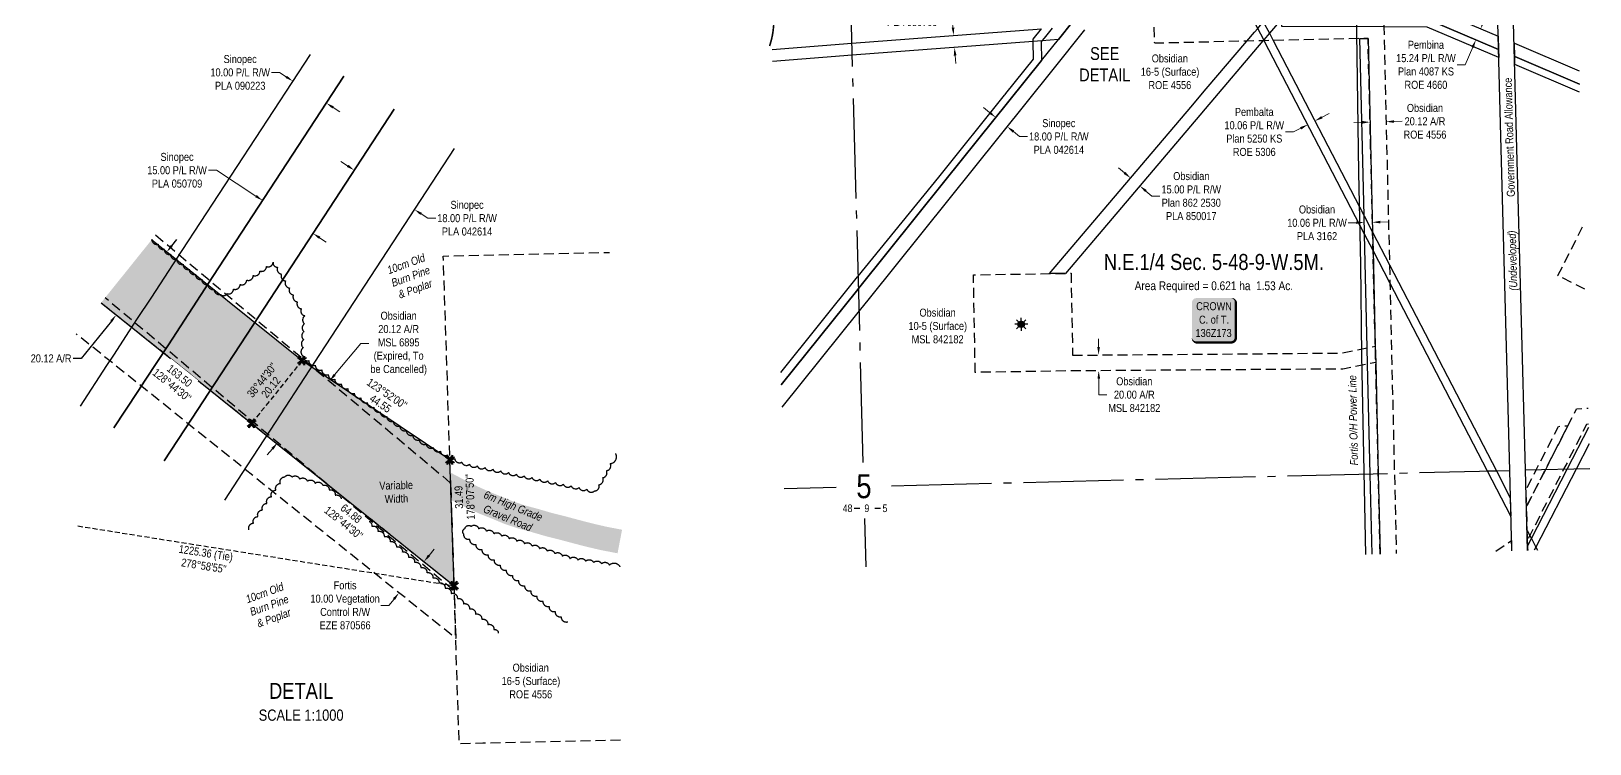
# Model space of a CAD drawing. Extents: x 613982 to 617633, y 5885839 to 5887889.
# Drawn here: x 613982 to 615930, y 5885839 to 5886729 of the extents above; entities that cross this region are included whole.
import ezdxf
from ezdxf.enums import TextEntityAlignment as Align

# ---------------------------------------------------------------- set-up
doc = ezdxf.new("R2010")
doc.units = 0
doc.header["$LTSCALE"] = 5
doc.header["$PDSIZE"] = 0.5
for name, pattern in [('0', [1, 1, 0]), ('DASHDOT2', [12.7, 6.35, -3.175, 0, -3.175]), ('foc-ACCESSROAD', [3.75, 2.5, -1.25]), ('foc-FLOWLINE', [3.75, 2.5, -1.25]), ('foc-QUARTERLINE', [33, 25, -3, 2, -3]), ('foc-TIELINE', [1.875, 1.25, -0.625]), ('foc-TRAV', [1.875, 1.25, -0.625])]:
    doc.linetypes.add(name, pattern=pattern)
doc.layers.get('Defpoints').update_dxf_attribs({"color": 9})
for name, color, linetype in [('10', 1, 'Continuous'), ('9', 3, 'Continuous'), ('AS-OWNER', 7, 'Continuous'), ('AS-POWER', 104, 'foc-POWER'), ('AS-ROADS', 254, 'Continuous'), ('AS-WILDLIFE', 131, 'DASHDOT2'), ('C-AR', 13, 'foc-ACCESSROAD'), ('C-RW', 13, 'Continuous'), ('C-SYMBOL', 7, 'Continuous'), ('C-WS', 13, 'foc-ACCESSROAD'), ('C-WS-S', 8, 'Continuous'), ('DETAIL-T', 7, 'Continuous'), ('F-EZE', 190, 'foc-FLOWLINE'), ('F-RW', 190, 'Continuous'), ('L-AREAREQUIRED', 7, 'Continuous'), ('L-BD', 7, 'Continuous'), ('L-BD1', 253, 'Continuous'), ('L-MON', 1, 'Continuous'), ('L-QSEC', 8, 'foc-QUARTERLINE'), ('L-ROAD-T', 7, 'Continuous'), ('L-SEC', 7, 'Continuous'), ('L-SECLBL', 7, 'Continuous'), ('L-TIE', 7, 'foc-TIELINE'), ('P-PROPOSED', 10, 'Continuous'), ('P-PROPOSED-H', 21, 'Continuous'), ('P-TRAV', 4, 'foc-TRAV'), ('P-TXT', 4, 'Continuous'), ('T-BUSH', 110, '0'), ('T-BUSH-T', 110, 'Continuous')]:
    doc.layers.add(name, color=color, linetype=linetype)
for name, color, linetype, lineweight in [('C-AR-T', 13, 'Continuous', 9), ('C-RW-T', 13, 'Continuous', 9), ('C-WS-T', 13, 'Continuous', 9), ('F-EZE-T', 190, 'Continuous', 9), ('F-RW-T', 190, 'Continuous', 9), ('T-TEXT', 48, 'Continuous', 18)]:
    doc.layers.add(name, color=color, linetype=linetype, lineweight=lineweight)
doc.styles.add('100L', font='ARIALN.TTF', dxfattribs={"height": 11})
doc.styles.add('175L', font='ARIALN.TTF', dxfattribs={"height": 20})
doc.styles.add('80', font='ARIALN.TTF', dxfattribs={"height": 10})
doc.styles.add('80CG', font='ARIALN.TTF', dxfattribs={"height": 10})
doc.styles.add('80L', font='ARIALN.TTF', dxfattribs={"height": 10})
doc.styles.add('80LS', font='ARIALNI.TTF', dxfattribs={"height": 10})
doc.styles.add('foc-LtypeFont', font='ARIALN.TTF', dxfattribs={"height": 7.35})
doc.styles.add('SIMPLEX', font='ARIALN.TTF')
doc.linetypes.add('foc-POWER', pattern='A,6,-1,["P",foc-LtypeFont,S=0.2,R=0,X=-0.625,Y=-0.75],-1.24,4', length=12.24)
doc.dimstyles.new('Compass 5 000', dxfattribs={"dimscale": 5, "dimtxt": 9, "dimasz": 2, "dimexe": 0.2, "dimexo": 0.0625, "dimgap": 0.5, "dimtad": 0, "dimtih": 1, "dimtoh": 1, "dimzin": 0, "dimdsep": 46, "dimtxsty": '80CG', "dimcen": 0.1, "dimse1": 1, "dimse2": 1, "dimclrd": 256, "dimclrt": 256, "dimaunit": 1, "dimadec": 4, "dimazin": 0, "dimtfac": 0.06, "dimtofl": 0, "dimtmove": 0, "dimatfit": 1, "dimfxl": 0.2, "dimtolj": 1, "dimtzin": 0, "dimlwd": -1, "dimarcsym": 0})

# ---------------------------------------------------------------- blocks, each defined once
blk = doc.blocks.new('L-SECLBL')
at = {"layer": '9', "color": 7}
for p, q in [((-5.1, -27.8), (-12.3, -27.8)), ((20.7, -27.8), (13.5, -27.8))]:
    blk.add_line(p, q, dxfattribs=at)
at = {"layer": '10', "color": 2, "style": 'SIMPLEX'}
blk.add_attdef('SEC', text='', height=30, dxfattribs=at).set_placement((0, 0), align=Align.MIDDLE)
at = {"layer": '10', "color": 5, "style": '80L'}
blk.add_attdef('TWP', text='', height=9.5, dxfattribs=at).set_placement((-14.4, -27.4), align=Align.MIDDLE_RIGHT)
blk.add_attdef('RGE', text='', height=9.5, dxfattribs=at).set_placement((3.6, -27.4), align=Align.MIDDLE_CENTER)
blk.add_attdef('MER', text='', height=9.5, dxfattribs=at).set_placement((23.2, -27.4), align=Align.MIDDLE_LEFT)
blk = doc.blocks.new('*D30')
at = {"layer": 'C-AR-T', "transparency": 16777216}
for p, q in [((615316, 5886334.7), (615316, 5886344.7)), ((615316.3, 5886295), (615316.5, 5886275)), ((615316.5, 5886275), (615326.5, 5886275))]:
    blk.add_line(p, q, dxfattribs=at)
for points in [[(615317.7, 5886334.7), (615314.4, 5886334.7), (615316.1, 5886324.7)], [(615318, 5886295), (615314.7, 5886295), (615316.2, 5886305)]]:
    blk.add_solid(points, dxfattribs=at)
at = {"layer": 'Defpoints', "color": 0, "transparency": 16777216}
for p in [(615380, 5886325.2), (615316.2, 5886305), (615380.2, 5886305.5)]:
    blk.add_point(p, dxfattribs=at)
at = {"layer": 'C-AR-T', "transparency": 16777216, "insert": (615360.7, 5886275), "char_height": 10, "attachment_point": 5, "style": '80CG'}
blk.add_mtext('\\A1;Obsidian\\P20.00 A/R\\PMSL 842182', dxfattribs=at)
blk = doc.blocks.new('*D32')
at = {"layer": 'C-AR-T', "transparency": 16777216}
for p, q in [((615645.2, 5886615.5), (615635.2, 5886615.3)), ((615685.3, 5886616.5), (615695.3, 5886616.7))]:
    blk.add_line(p, q, dxfattribs=at)
for points in [[(615645.2, 5886617.2), (615645.3, 5886613.8), (615655.2, 5886615.7)], [(615685.3, 5886618.1), (615685.4, 5886614.8), (615675.4, 5886616.2)]]:
    blk.add_solid(points, dxfattribs=at)
at = {"layer": 'Defpoints', "color": 0, "transparency": 16777216}
for p in [(615655.2, 5886616.6), (615675.3, 5886617.1), (615675.4, 5886616.2)]:
    blk.add_point(p, dxfattribs=at)
at = {"layer": 'C-AR-T', "transparency": 16777216, "insert": (615723.9, 5886616.7), "char_height": 10, "attachment_point": 5, "style": '80CG'}
blk.add_mtext('\\A1;Obsidian\\P20.12 A/R\\PROE 4556', dxfattribs=at)
blk = doc.blocks.new('*D38')
at = {"layer": 'C-RW-T', "transparency": 16777216}
for p, q in [((615638.1, 5886490), (615628.1, 5886489.8)), ((615668.1, 5886490.8), (615678.1, 5886491))]:
    blk.add_line(p, q, dxfattribs=at)
for points in [[(615638, 5886491.7), (615638.1, 5886488.4), (615648.1, 5886490.3)], [(615668.1, 5886492.4), (615668.2, 5886489.1), (615658.1, 5886490.5)]]:
    blk.add_solid(points, dxfattribs=at)
at = {"layer": 'Defpoints', "color": 0, "transparency": 16777216}
for p in [(615648.1, 5886490.3), (615650, 5886412.1), (615660, 5886412.3)]:
    blk.add_point(p, dxfattribs=at)
at = {"layer": 'C-RW-T', "transparency": 16777216, "insert": (615589, 5886489.8), "char_height": 10, "attachment_point": 5, "style": '80CG'}
blk.add_mtext('\\A1;Obsidian\\P10.06 P/L R/W\\PPLA 3162', dxfattribs=at)
blk = doc.blocks.new('*D49')
at = {"layer": 'C-RW-T', "transparency": 16777216}
for p, q in [((615348.5, 5886552.3), (615340.9, 5886558.7)), ((615375.2, 5886529.6), (615382.8, 5886523.2)), ((615382.8, 5886523.2), (615392.8, 5886523.2))]:
    blk.add_line(p, q, dxfattribs=at)
for points in [[(615349.6, 5886553.5), (615347.4, 5886551), (615356.1, 5886545.8)], [(615376.2, 5886530.9), (615374.1, 5886528.4), (615367.5, 5886536.1)]]:
    blk.add_solid(points, dxfattribs=at)
at = {"layer": 'Defpoints', "color": 0, "transparency": 16777216}
for p in [(615407.7, 5886606.7), (615419.2, 5886597), (615356.1, 5886545.8)]:
    blk.add_point(p, dxfattribs=at)
at = {"layer": 'C-RW-T', "transparency": 16777216, "insert": (615431.9, 5886523.2), "char_height": 10, "attachment_point": 5, "style": '80CG'}
blk.add_mtext('\\A1;Obsidian\\P15.00 P/L R/W\\PPlan 862 2530\\PPLA 850017', dxfattribs=at)
blk = doc.blocks.new('*D56')
at = {"layer": 'Defpoints', "color": 0, "transparency": 16777216}
for p in [(615190.7, 5886625.2), (615201.7, 5886610.2), (615204.7, 5886613.9)]:
    blk.add_point(p, dxfattribs=at)
at = {"layer": 'F-RW-T', "transparency": 16777216}
for p, q in [((615179.9, 5886627.7), (615172.1, 5886634)), ((615209.6, 5886604), (615217.4, 5886597.7)), ((615217.4, 5886597.7), (615227.4, 5886597.7))]:
    blk.add_line(p, q, dxfattribs=at)
for points in [[(615180.9, 5886629), (615178.9, 5886626.4), (615187.7, 5886621.5)], [(615210.6, 5886605.3), (615208.5, 5886602.7), (615201.7, 5886610.2)]]:
    blk.add_solid(points, dxfattribs=at)
at = {"layer": 'F-RW-T', "transparency": 16777216, "insert": (615266.4, 5886597.7), "char_height": 10, "attachment_point": 5, "style": '80CG'}
blk.add_mtext('\\A1;Sinopec\\P18.00 P/L R/W\\PPLA 042614', dxfattribs=at)
blk = doc.blocks.new('*D58')
at = {"layer": 'Defpoints', "color": 0, "transparency": 16777216}
for p in [(615134.9, 5886723.9), (615135.7, 5886724), (615136.8, 5886709.1)]:
    blk.add_point(p, dxfattribs=at)
at = {"layer": 'F-RW-T', "transparency": 16777216}
for p, q in [((615132.3, 5886757.5), (615122.3, 5886757.5)), ((615134.1, 5886733.9), (615132.3, 5886757.5)), ((615136.8, 5886699), (615137.6, 5886689.1))]:
    blk.add_line(p, q, dxfattribs=at)
for points in [[(615135.8, 5886734), (615132.5, 5886733.8), (615134.9, 5886723.9)], [(615138.5, 5886699.2), (615135.1, 5886698.9), (615136, 5886709)]]:
    blk.add_solid(points, dxfattribs=at)
at = {"layer": 'F-RW-T', "transparency": 16777216, "insert": (615083.2, 5886757.5), "char_height": 10, "attachment_point": 5, "style": '80CG'}
blk.add_mtext('\\A1;Sinopec\\P15.00 P/L R/W\\PPLA 050709', dxfattribs=at)
blk = doc.blocks.new('*D63')
at = {"layer": 'Defpoints', "color": 0, "transparency": 16777216}
for p in [(615795.5, 5886731.5), (615787.4, 5886718.4), (615789.6, 5886717.5)]:
    blk.add_point(p, dxfattribs=at)
at = {"layer": 'F-RW-T', "transparency": 16777216}
for p, q in [((615797.3, 5886741.6), (615801.2, 5886750.8)), ((615783.5, 5886709.2), (615774.2, 5886687.3)), ((615774.2, 5886687.3), (615764.2, 5886687.3))]:
    blk.add_line(p, q, dxfattribs=at)
for points in [[(615795.7, 5886742.3), (615798.8, 5886741), (615793.4, 5886732.4)], [(615781.9, 5886709.8), (615785, 5886708.5), (615787.4, 5886718.4)]]:
    blk.add_solid(points, dxfattribs=at)
at = {"layer": 'F-RW-T', "transparency": 16777216, "insert": (615725.1, 5886687.3), "char_height": 10, "attachment_point": 5, "style": '80CG'}
blk.add_mtext('\\A1;Pembina\\P15.24 P/L R/W\\PPlan 4087 KS\\PROE 4660', dxfattribs=at)
blk = doc.blocks.new('*D64')
at = {"layer": 'Defpoints', "color": 0, "transparency": 16777216}
for p in [(615576.7, 5886614), (615577.5, 5886612.6), (615585.7, 5886618.6)]:
    blk.add_point(p, dxfattribs=at)
at = {"layer": 'F-RW-T', "transparency": 16777216}
for p, q in [((615595.3, 5886621.8), (615604.1, 5886626.4)), ((615568.6, 5886608), (615559.7, 5886603.4)), ((615559.7, 5886603.4), (615549.7, 5886603.4))]:
    blk.add_line(p, q, dxfattribs=at)
for points in [[(615567.8, 5886609.5), (615569.4, 5886606.5), (615577.5, 5886612.6)], [(615594.5, 5886623.3), (615596, 5886620.3), (615586.4, 5886617.2)]]:
    blk.add_solid(points, dxfattribs=at)
at = {"layer": 'F-RW-T', "transparency": 16777216, "insert": (615510.6, 5886603.4), "char_height": 10, "attachment_point": 5, "style": '80CG'}
blk.add_mtext('\\A1;Pembalta\\P10.06 P/L R/W\\PPlan 5250 KS\\PROE 5306', dxfattribs=at)
blk = doc.blocks.new('GAS')
h = blk.add_hatch(color=255)
h.dxf.hatch_style = 1
edge = h.paths.add_edge_path()
edge.add_arc((0, 0), 0.9, 0, 360)
for p, q in [((-0.81, 0), (-1.62, 0)), ((-0.57, 0.57), (-1.14, 1.14)), ((0, 0.81), (0, 1.62)), ((0.57, 0.57), (1.14, 1.14)), ((1.62, 0), (0.81, 0)), ((-0.57, -0.57), (-1.14, -1.14)), ((0, -0.81), (0, -1.62)), ((1.14, -1.14), (0.57, -0.57))]:
    blk.add_line(p, q)
blk.add_circle((0, 0), 0.8)
blk = doc.blocks.new('*U72')
h = blk.add_hatch(color=255)
edge = h.paths.add_edge_path()
edge.add_line((-21.5, -28.5), (21.5, -28.5))
edge.add_arc((21.5, -22.5), 6, 270, 360)
edge.add_line((27.5, -22.5), (27.5, 21))
edge.add_arc((21.5, 21), 6, 0, 90)
edge.add_line((21.5, 27), (-21.5, 27))
edge.add_arc((-21.5, 21), 6, 90, 180)
edge.add_line((-27.5, 21), (-27.5, -22.5))
edge.add_arc((-21.5, -22.5), 6, 180, 270)
at = {"color": 14, "flags": 128}
blk.add_lwpolyline([(-21.5, -28.5, 3, 3, 0), (21.5, -28.5, 3, 3, 0.414214), (27.5, -22.5, 3, 3, 0), (27.5, 21, 3, 0, 0.414214), (21.5, 27, 0, 0, 0), (-21.5, 27, 0, 0, 0.414214), (-27.5, 21, 0, 0, 0), (-27.5, -22.5, 0, 3, 0.414214)], format="xyseb", close=True, dxfattribs=at)
at = {"color": 14, "style": '80'}
blk.add_attdef('ENTER_TEXT_001', (-26.8, -4.9), '', height=10, dxfattribs=at)
blk = doc.blocks.new('*D73')
at = {"layer": 'Defpoints', "color": 0, "transparency": 16777216}
for p in [(614379.1, 5886545.1), (614454.3, 5886496), (614461.2, 5886506.5)]:
    blk.add_point(p, dxfattribs=at)
at = {"layer": 'F-RW-T', "transparency": 16777216}
for p, q in [((614377.6, 5886561.1), (614369.3, 5886566.5)), ((614469.6, 5886501.1), (614477.9, 5886495.6)), ((614477.9, 5886495.6), (614487.9, 5886495.6))]:
    blk.add_line(p, q, dxfattribs=at)
for points in [[(614378.6, 5886562.5), (614376.7, 5886559.7), (614386, 5886555.6)], [(614470.5, 5886502.4), (614468.6, 5886499.7), (614461.2, 5886506.5)]]:
    blk.add_solid(points, dxfattribs=at)
at = {"layer": 'F-RW-T', "transparency": 16777216, "insert": (614527, 5886495.6), "char_height": 10, "attachment_point": 5, "style": '80CG'}
blk.add_mtext('\\A1;Sinopec\\P18.00 P/L R/W\\PPLA 042614', dxfattribs=at)
blk = doc.blocks.new('*D74')
at = {"layer": 'Defpoints', "color": 0, "transparency": 16777216}
for p in [(614290.2, 5886546.1), (614353, 5886505.1), (614334.4, 5886476.6)]:
    blk.add_point(p, dxfattribs=at)
at = {"layer": 'F-RW-T', "transparency": 16777216}
for p, q in [((614213.7, 5886555.5), (614203.7, 5886555.5)), ((614263.2, 5886523.2), (614213.7, 5886555.5)), ((614342.8, 5886471.2), (614351.1, 5886465.7))]:
    blk.add_line(p, q, dxfattribs=at)
for points in [[(614264.1, 5886524.6), (614262.3, 5886521.8), (614271.6, 5886517.7)], [(614343.7, 5886472.6), (614341.9, 5886469.8), (614334.4, 5886476.6)]]:
    blk.add_solid(points, dxfattribs=at)
at = {"layer": 'F-RW-T', "transparency": 16777216, "insert": (614164.6, 5886555.5), "char_height": 10, "attachment_point": 5, "style": '80CG'}
blk.add_mtext('\\A1;Sinopec\\P15.00 P/L R/W\\PPLA 050709', dxfattribs=at)
blk = doc.blocks.new('*D75')
at = {"layer": 'Defpoints', "color": 0, "transparency": 16777216}
for p in [(614309.4, 5886666.9), (614312.8, 5886672.1), (614354.6, 5886644.7)]:
    blk.add_point(p, dxfattribs=at)
at = {"layer": 'F-RW-T', "transparency": 16777216}
for p, q in [((614292.6, 5886677.8), (614282.6, 5886677.8)), ((614301, 5886672.3), (614292.6, 5886677.8)), ((614359.6, 5886634), (614367.9, 5886628.6))]:
    blk.add_line(p, q, dxfattribs=at)
for points in [[(614301.9, 5886673.7), (614300.1, 5886670.9), (614309.4, 5886666.9)], [(614360.5, 5886635.4), (614358.7, 5886632.6), (614351.2, 5886639.5)]]:
    blk.add_solid(points, dxfattribs=at)
at = {"layer": 'F-RW-T', "transparency": 16777216, "insert": (614243.5, 5886677.8), "char_height": 10, "attachment_point": 5, "style": '80CG'}
blk.add_mtext('\\A1;Sinopec\\P10.00 P/L R/W\\PPLA 090223', dxfattribs=at)
blk = doc.blocks.new('TEMP')
h = blk.add_hatch(color=255)
h.dxf.hatch_style = 1
h.paths.add_polyline_path([(0, 0.25), (-0.67, 1.15), (-0.67, 0.67), (-1.15, 0.67), (-0.25, 0), (-1.15, -0.67), (-0.67, -0.67), (-0.67, -1.15), (0, -0.25), (0.67, -1.15), (0.67, -0.67), (1.15, -0.67), (0.25, 0), (1.15, 0.67), (0.67, 0.67), (0.67, 1.15)])
h.paths.add_polyline_path([(0.57, 0.85), (0.57, 0.57), (0.85, 0.57), (0.08, 0), (0.85, -0.57), (0.57, -0.57), (0.57, -0.85), (0, -0.08), (-0.57, -0.85), (-0.57, -0.57), (-0.85, -0.57), (-0.08, 0), (-0.85, 0.57), (-0.57, 0.57), (-0.57, 0.85), (0, 0.08)], flags=16)
h = blk.add_hatch(color=1)
h.dxf.hatch_style = 1
h.paths.add_polyline_path([(0, 0.08), (-0.57, 0.85), (-0.57, 0.57), (-0.85, 0.57), (-0.08, 0), (-0.85, -0.57), (-0.57, -0.57), (-0.57, -0.85), (0, -0.08), (0.57, -0.85), (0.57, -0.57), (0.85, -0.57), (0.08, 0), (0.85, 0.57), (0.57, 0.57), (0.57, 0.85)])
at = {"color": 1}
for p, q in [((-0.08, 0), (0.08, 0)), ((0, 0.08), (0, -0.08))]:
    blk.add_line(p, q, dxfattribs=at)
at = {"color": 255, "flags": 128}
blk.add_lwpolyline([(-0.25, 0), (-1.15, 0.67), (-0.67, 0.67), (-0.67, 1.15), (0, 0.25), (0.67, 1.15), (0.67, 0.67), (1.15, 0.67), (0.25, 0), (1.15, -0.67), (0.67, -0.67), (0.67, -1.15), (0, -0.25), (-0.67, -1.15), (-0.67, -0.67), (-1.15, -0.67)], close=True, dxfattribs=at)
at = {"color": 1, "flags": 128}
blk.add_lwpolyline([(-0.08, 0), (-0.85, 0.57), (-0.57, 0.57), (-0.57, 0.85), (0, 0.08), (0.57, 0.85), (0.57, 0.57), (0.85, 0.57), (0.08, 0), (0.85, -0.57), (0.57, -0.57), (0.57, -0.85), (0, -0.08), (-0.57, -0.85), (-0.57, -0.57), (-0.85, -0.57)], close=True, dxfattribs=at)
blk = doc.blocks.new('*D78')
at = {"layer": 'C-AR-T', "transparency": 16777216}
for p, q in [((614361.4, 5886299.7), (614394.3, 5886338.9)), ((614394.3, 5886338.9), (614404.3, 5886338.9)), ((614283.8, 5886207.4), (614277.4, 5886199.8))]:
    blk.add_line(p, q, dxfattribs=at)
for points in [[(614360.1, 5886300.8), (614362.7, 5886298.6), (614355, 5886292)], [(614282.5, 5886208.5), (614285.1, 5886206.4), (614290.3, 5886215.1)]]:
    blk.add_solid(points, dxfattribs=at)
at = {"layer": 'Defpoints', "color": 0, "transparency": 16777216}
for p in [(614229.2, 5886397.7), (614164.5, 5886320.8), (614355, 5886292)]:
    blk.add_point(p, dxfattribs=at)
at = {"layer": 'C-AR-T', "transparency": 16777216, "insert": (614441.5, 5886338.9), "char_height": 10, "attachment_point": 5, "style": '80CG'}
blk.add_mtext('\\A1;Obsidian\\P20.12 A/R\\PMSL 6895\\P(Expired, To\\Pbe Cancelled)', dxfattribs=at)
blk = doc.blocks.new('*D81')
at = {"layer": 'Defpoints', "color": 0, "transparency": 16777216}
for p in [(614151.6, 5886453.2), (614217.8, 5886400.2), (614154.9, 5886321.7)]:
    blk.add_point(p, dxfattribs=at)
at = {"layer": 'P-TXT', "transparency": 16777216}
for p, q in [((614157.9, 5886461), (614164.2, 5886468.8)), ((614082.5, 5886367), (614045, 5886320.3)), ((614045, 5886320.3), (614035, 5886320.3))]:
    blk.add_line(p, q, dxfattribs=at)
for points in [[(614156.6, 5886462.1), (614159.2, 5886460), (614151.6, 5886453.2)], [(614081.2, 5886368), (614083.8, 5886366), (614088.7, 5886374.8)]]:
    blk.add_solid(points, dxfattribs=at)
at = {"layer": 'P-TXT', "transparency": 16777216, "insert": (614007.2, 5886320.3), "char_height": 10, "attachment_point": 5, "style": '80CG'}
blk.add_mtext('\\A1;20.12 A/R', dxfattribs=at)
blk = doc.blocks.new('*D82')
at = {"layer": 'Defpoints', "color": 0, "transparency": 16777216}
for p in [(614469.3, 5886069.5), (614438, 5886030.5), (614441.9, 5886027.3)]:
    blk.add_point(p, dxfattribs=at)
at = {"layer": 'F-EZE-T', "transparency": 16777216}
for p, q in [((614479.5, 5886074.1), (614485.7, 5886081.9)), ((614429.4, 5886011.7), (614419.4, 5886011.7)), ((614435.7, 5886019.5), (614429.4, 5886011.7))]:
    blk.add_line(p, q, dxfattribs=at)
for points in [[(614478.2, 5886075.2), (614480.8, 5886073.1), (614473.2, 5886066.3)], [(614434.4, 5886020.6), (614437, 5886018.5), (614441.9, 5886027.3)]]:
    blk.add_solid(points, dxfattribs=at)
at = {"layer": 'F-EZE-T', "transparency": 16777216, "insert": (614374.6, 5886011.7), "char_height": 10, "attachment_point": 5, "style": '80CG'}
blk.add_mtext('\\A1;Fortis\\P10.00 Vegetation\\PControl R/W\\PEZE 870566', dxfattribs=at)

msp = doc.modelspace()

# ---------------------------------------------------------------- hatches: boundary and pattern name
at = {"layer": 'P-PROPOSED-H'}
h = msp.add_hatch(color=256, dxfattribs=at)
h.dxf.hatch_style = 1
h.paths.add_polyline_path([(614132.696, 5886468.448), (614069.763, 5886390.011), (614510.714, 5886036.222), (614505.579, 5886193.529), (614320.706, 5886317.601)])

# ---------------------------------------------------------------- linework, layer by layer
at = {"layer": 'AS-POWER', "flags": 128}
msp.add_lwpolyline([(615650.152, 5886075.135), (615644.991, 5886323.833), (615643.913, 5886438.053), (615641.21, 5886552.131), (615639.423, 5886669.578), (615637.846, 5886785.13), (615636.68, 5886838.645)], dxfattribs=at)
at = {"layer": 'AS-ROADS', "const_width": 29.989, "flags": 128}
msp.add_lwpolyline([(614717.846, 5886091.49), (614697.957, 5886095.295), (614680.912, 5886099.24), (614663.607, 5886103.715), (614645.902, 5886108.47), (614628.127, 5886112.94), (614610.737, 5886118.03), (614594.682, 5886122.295), (614578.972, 5886127.62), (614563.747, 5886133.94), (614548.992, 5886139.83), (614535.087, 5886146.145), (614519.422, 5886153.76), (614502.937, 5886162.43), (614488.712, 5886170.06), (614474.327, 5886178.27), (614460.442, 5886186.115), (614447.017, 5886193.63), (614432.297, 5886202.285), (614417.272, 5886211.99), (614403.997, 5886220.745), (614390.547, 5886229.87), (614377.192, 5886238.955), (614363.757, 5886248.41), (614349.342, 5886258.98), (614334.297, 5886269.75), (614319.282, 5886280.745), (614305.017, 5886291.945), (614291.452, 5886302.895), (614254.962, 5886329.47), (614247.192, 5886335.57), (614233.737, 5886347.385), (614219.827, 5886358.35), (614204.712, 5886370.42), (614193.002, 5886379.825), (614181.057, 5886389.5), (614168.802, 5886399.38), (614156.202, 5886409.585), (614143.102, 5886419.79), (614129.827, 5886430.47), (614116.302, 5886441.41), (614113.074, 5886443.992)], dxfattribs=at)
at = {"layer": 'AS-WILDLIFE', "const_width": 2, "flags": 128}
msp.add_lwpolyline([(614903, 5886780.818), (614904.375, 5886777), (614905, 5886775), (614906.875, 5886769), (614908.375, 5886762.5), (614909.437, 5886756), (614910.062, 5886749.5), (614910.312, 5886743), (614910.063, 5886736.5), (614909.438, 5886730), (614908.375, 5886723.5), (614906.875, 5886717), (614905, 5886711), (614904.946, 5886710.847)], dxfattribs=at)
at = {"layer": 'C-AR', "flags": 128}
for points in [[(614137.715, 5886474.704), (614506.523, 5886164.613), (614510.929, 5886029.632), (614074.766, 5886396.246)], [(615812.496, 5886079.421), (615831.976, 5886092.6), (615832.311, 5886079.911)]]:
    msp.add_lwpolyline(points, dxfattribs=at)
at = {"layer": 'C-RW', "flags": 128}
for points in [[(615442.681, 5886624.61), (615274.621, 5886426.618), (615254.696, 5886426.313), (615431.256, 5886634.329), (615450.681, 5886657.211), (615501.358, 5886716.923), (615511.056, 5886728.351), (615514.864, 5886732.837), (615521.846, 5886741.062), (615532.649, 5886753.79), (615544.081, 5886744.086), (615529.505, 5886726.913), (615522.488, 5886718.646), (615521.408, 5886717.373), (615449.178, 5886632.242), (615442.681, 5886624.61)], [(615815.743, 5886706.311), (615816.005, 5886696.421), (615726.843, 5886734.421), (615672.541, 5886734.629), (615545.048, 5886735.12), (615544.081, 5886744.086), (615672.313, 5886743.615), (615728.695, 5886743.409), (615815.743, 5886706.311)]]:
    msp.add_lwpolyline(points, close=True, dxfattribs=at)
for points in [[(615657.875, 5886075.595), (615655.516, 5886175.807), (615652.279, 5886313.312), (615651.801, 5886333.603), (615648.456, 5886475.662), (615647.918, 5886498.545), (615642.702, 5886720.077), (615652.765, 5886720.312), (615658.465, 5886478.2), (615659.004, 5886455.317), (615661.822, 5886335.599), (615662.3, 5886315.308), (615665.578, 5886176.057), (615667.938, 5886075.844)], [(615917.105, 5886653.313), (615836.35, 5886687.744), (615836.089, 5886697.635), (615916.836, 5886663.207)]]:
    msp.add_lwpolyline(points, dxfattribs=at)
at = {"layer": 'C-WS', "flags": 128}
for points in [[(615667.938, 5886075.844), (615665.578, 5886176.057), (615662.3, 5886315.308), (615661.822, 5886335.599), (615659.004, 5886455.317), (615658.465, 5886478.2), (615652.765, 5886720.311), (615642.702, 5886720.078), (615534.322, 5886717.661), (615523.128, 5886717.411), (615521.408, 5886717.373), (615501.358, 5886716.923), (615415.211, 5886714.996), (615392.068, 5886714.477), (615386.166, 5886714.343), (615382.186, 5886836.272), (615550.901, 5886840.051), (615550.968, 5886837), (615590.12, 5886837.875), (615600.614, 5886838.11), (615609.992, 5886838.32), (615639.686, 5886838.986), (615649.75, 5886839.211), (615646.593, 5886980.262), (615644.955, 5887053.443), (615644.619, 5887068.448), (615640.688, 5887244.133), (615640.347, 5887259.38), (615634.839, 5887505.513), (615634.503, 5887520.518), (615624.44, 5887520.293), (615535.722, 5887518.308), (615533.378, 5887623.064), (615533.061, 5887637.214), (615547.376, 5887637.534), (615651.967, 5887639.875), (615654.626, 5887521.055), (615654.964, 5887505.963), (615660.474, 5887259.76), (615660.815, 5887244.511), (615664.75, 5887068.702), (615665.086, 5887053.697), (615666.718, 5886980.751), (615669.612, 5886851.485), (615669.876, 5886839.661), (615671.926, 5886758.853), (615672.313, 5886743.615), (615672.541, 5886734.629), (615672.892, 5886720.762), (615679.56, 5886437.512), (615680.099, 5886414.627), (615685.703, 5886176.557), (615688.062, 5886076.342)], [(615923.802, 5886406.86), (615890.049, 5886423.845), (615921.636, 5886486.559)], [(614718.808, 5885843.118), (614662.395, 5885841.856), (614546.68, 5885839.261), (614517.165, 5885838.588), (614497.265, 5886448.234), (614705.151, 5886452.89)], [(615928.388, 5886238.065), (615925.921, 5886237.888), (615897.189, 5886181.744), (615894.798, 5886177.073), (615854.878, 5886099.068), (615852.066, 5886093.574), (615851.761, 5886105.139), (615850.955, 5886135.592), (615874.296, 5886181.2), (615876.877, 5886186.244), (615902.442, 5886236.2), (615913.166, 5886257.154), (615927.841, 5886258.21)]]:
    msp.add_lwpolyline(points, dxfattribs=at)
msp.add_lwpolyline([(615283.571, 5886324.335), (615619.044, 5886327.081), (615651.801, 5886333.603), (615661.822, 5886335.599), (615662.3, 5886315.308), (615652.279, 5886313.312), (615621.1, 5886307.103), (615283.931, 5886304.774), (615161.974, 5886302.915), (615159.728, 5886424.866), (615254.696, 5886426.313), (615274.621, 5886426.618), (615281.685, 5886426.726), (615283.571, 5886324.335)], close=True, dxfattribs=at)
at = {"layer": 'F-EZE', "flags": 128}
msp.add_lwpolyline([(614069.763, 5886390.011), (614510.714, 5886036.222), (614512.862, 5885970.418), (614038.485, 5886351.026)], dxfattribs=at)
msp.add_lwpolyline([(615874.296, 5886181.2), (615850.955, 5886135.592), (615850.403, 5886156.477), (615862.918, 5886180.93), (615867.97, 5886190.802), (615890.773, 5886235.359), (615902.442, 5886236.2), (615876.877, 5886186.244), (615874.296, 5886181.2)], close=True, dxfattribs=at)
at = {"layer": 'F-RW', "flags": 128}
for points in [[(615813.203, 5886179.728), (615802.021, 5886179.45), (615680.099, 5886414.627), (615659.004, 5886455.317), (615648.457, 5886475.662), (615523.128, 5886717.411), (615522.488, 5886718.646), (615514.864, 5886732.837), (615492.22, 5886774.674), (615501.063, 5886779.461), (615521.846, 5886741.062), (615529.505, 5886726.913), (615529.982, 5886726.032), (615534.322, 5886717.661), (615647.918, 5886498.545), (615658.465, 5886478.2), (615679.56, 5886437.512), (615813.203, 5886179.728)], [(615815.3, 5886723.061), (615815.743, 5886706.311), (615728.695, 5886743.409), (615672.313, 5886743.615), (615544.081, 5886744.086), (615544.136, 5886759.325), (615671.926, 5886758.853), (615731.832, 5886758.633), (615815.3, 5886723.061)], [(615830.557, 5886146.255), (615831.166, 5886123.235), (615802.021, 5886179.451), (615813.203, 5886179.729), (615830.557, 5886146.255)]]:
    msp.add_lwpolyline(points, close=True, dxfattribs=at)
for points in [[(614908.031, 5886706.657), (615007.796, 5886714.261), (615244.544, 5886732.304)], [(615284.049, 5886741.661), (615265.805, 5886718.886), (615245.352, 5886717.327), (615234.349, 5886716.489), (615008.205, 5886699.254), (614908.442, 5886691.651)], [(614919.098, 5886302.655), (615014.976, 5886422.134), (615015.74, 5886423.074), (615116.402, 5886546.703), (615198.649, 5886649.246), (615199.479, 5886650.282), (615200.311, 5886651.318), (615234.878, 5886694.417), (615234.349, 5886716.489), (615234.276, 5886719.52), (615244.544, 5886732.304)], [(614919.522, 5886287.195), (615015.403, 5886406.675), (615016.162, 5886407.621), (615124.156, 5886542.251), (615244.924, 5886692.82), (615265.805, 5886718.886), (615284.049, 5886741.661)], [(615258.19, 5886733.332), (615247.941, 5886720.552), (615245.352, 5886717.327), (615244.366, 5886716.1), (615244.924, 5886692.82), (615124.156, 5886542.251), (615016.162, 5886407.621), (615015.403, 5886406.675), (614919.522, 5886287.195)], [(615298.648, 5886731.079), (615258.972, 5886681.55), (615029.452, 5886395.407), (615016.922, 5886379.786), (614920.285, 5886259.315)], [(615916.836, 5886663.207), (615836.089, 5886697.635), (615835.646, 5886714.388), (615916.381, 5886679.964)], [(614043.868, 5886260.768), (614076.914, 5886311.313), (614086.348, 5886325.745), (614104.49, 5886353.499), (614115.386, 5886370.138), (614132.072, 5886395.689), (614170.977, 5886455.191), (614331.241, 5886700.324)], [(614085.742, 5886233.417), (614115.424, 5886278.818), (614124.879, 5886293.276), (614153.777, 5886337.474), (614209.502, 5886422.718), (614373.085, 5886672.967)], [(614373.093, 5886672.962), (614209.502, 5886422.718), (614153.777, 5886337.474), (614124.879, 5886293.276), (614115.424, 5886278.818), (614085.742, 5886233.417)], [(614148.571, 5886192.379), (614182.683, 5886244.56), (614211.653, 5886288.876), (614267.045, 5886373.605), (614435.892, 5886631.905)], [(614435.892, 5886631.905), (614267.045, 5886373.605), (614211.653, 5886288.876), (614182.683, 5886244.56), (614148.571, 5886192.379)], [(614511.002, 5886582.799), (614336.439, 5886315.525), (614280.996, 5886230.64), (614251.953, 5886186.175), (614223.878, 5886143.191)], [(615853.146, 5886080.427), (615852.374, 5886081.928), (615852.253, 5886086.498), (615856.801, 5886095.324), (615901.371, 5886181.844), (615928.486, 5886234.483)], [(615929.052, 5886213.626), (615912.822, 5886182.116), (615862.447, 5886084.327), (615860.532, 5886080.609)], [(615853.146, 5886080.427), (615852.374, 5886081.928), (615852.253, 5886086.498), (615852.066, 5886093.574), (615851.76, 5886105.139), (615854.878, 5886099.068), (615856.801, 5886095.324), (615862.447, 5886084.327), (615864.308, 5886080.703)]]:
    msp.add_lwpolyline(points, dxfattribs=at)
at = {"layer": 'L-QSEC'}
for p, q in [((615022.089, 5886190.405), (615001.159, 5886964.862)), ((615057.4, 5886161.282), (615829.351, 5886180.432)), ((615849.447, 5886180.911), (615929.889, 5886182.828)), ((614923.062, 5886157.949), (614988.165, 5886159.564)), ((615025.648, 5886059.951), (615023.997, 5886120.458))]:
    msp.add_line(p, q, dxfattribs=at)
at = {"layer": 'L-SEC'}
for p, q in [((615808.091, 5886984.183), (615818.721, 5886582.308)), ((615838.817, 5886582.787), (615828.187, 5886984.661)), ((615818.721, 5886582.308), (615829.351, 5886180.432)), ((615849.447, 5886180.911), (615838.817, 5886582.787)), ((615829.351, 5886180.432), (615832.009, 5886079.904)), ((615852.105, 5886080.401), (615849.447, 5886180.911))]:
    msp.add_line(p, q, dxfattribs=at)
at = {"layer": 'L-TIE', "flags": 128}
msp.add_lwpolyline([(614040.53, 5886110.956), (614510.714, 5886036.222)], dxfattribs=at)
at = {"layer": 'P-PROPOSED', "flags": 128}
msp.add_lwpolyline([(614069.763, 5886390.011), (614510.714, 5886036.222), (614505.579, 5886193.529), (614320.706, 5886317.601), (614132.696, 5886468.448)], dxfattribs=at)
at = {"layer": 'P-TRAV', "flags": 128}
msp.add_lwpolyline([(614320.706, 5886317.601), (614257.774, 5886239.164)], dxfattribs=at)
at = {"layer": 'T-BUSH', "flags": 128}
for points in [[(614133.139, 5886469.36, 0.52056705), (614140.926, 5886463.093, 0.52056705), (614148.713, 5886456.825, 0.52056705), (614156.5, 5886450.557, 0.52056705), (614164.287, 5886444.289, 0.52056705), (614172.074, 5886438.021, 0.52056705), (614179.861, 5886431.753, 0.52056705), (614187.649, 5886425.485, 0.52056705), (614195.436, 5886419.217, 0.52056705), (614203.223, 5886412.949, 0.52056705), (614211.01, 5886406.682, 0.52056705), (614218.797, 5886400.414, 0.52056705), (614226.871, 5886401.389, 0.52056705), (614235.128, 5886407.023, 0.52056705), (614243.386, 5886412.657, 0.52056705), (614251.643, 5886418.29, 0.52056705), (614259.901, 5886423.924, 0.52056705), (614268.158, 5886429.558, 0.52056705), (614276.416, 5886435.191, 0.52056705), (614284.674, 5886440.825, 0.52056705), (614290.177, 5886434.488, 0.52056705), (614295.142, 5886425.812, 0.52056705), (614300.108, 5886417.136, 0.52056705), (614305.073, 5886408.46, 0.52056705), (614310.038, 5886399.784, 0.52056705), (614315.004, 5886391.109, 0.52056705), (614319.969, 5886382.433, 0.52056705), (614324.342, 5886373.616, 0.52056705), (614323.825, 5886363.633, 0.52056705), (614323.308, 5886353.65, 0.52056705), (614322.791, 5886343.667, 0.52056705), (614322.275, 5886333.684, 0.52056705), (614321.758, 5886323.701, 0.52056705), (614329.202, 5886317.549, 0.52056705), (614337.326, 5886311.724, 0.52056705), (614345.45, 5886305.899, 0.52056705), (614353.573, 5886300.074, 0.52056705), (614361.697, 5886294.249, 0.52056705), (614369.821, 5886288.424, 0.52056705), (614377.944, 5886282.599, 0.52056705), (614386.068, 5886276.773, 0.52056705), (614394.192, 5886270.948, 0.52056705), (614402.315, 5886265.123, 0.52056705), (614410.439, 5886259.298, 0.52056705), (614418.563, 5886253.473, 0.52056705), (614426.686, 5886247.648, 0.52056705), (614434.81, 5886241.823, 0.52056705), (614442.934, 5886235.998, 0.52056705), (614451.058, 5886230.173, 0.52056705), (614459.181, 5886224.348, 0.52056705), (614467.305, 5886218.523, 0.52056705), (614475.827, 5886213.352, 0.52056705), (614484.73, 5886208.806, 0.52056705), (614493.633, 5886204.26, 0.52056705), (614502.536, 5886199.715, 0.52056705), (614511.439, 5886195.169, 0.52056705), (614520.342, 5886190.623, 0.52056705), (614529.919, 5886187.98, 0.52056705), (614539.697, 5886185.904, 0.52056705), (614549.476, 5886183.827, 0.52056705), (614559.254, 5886181.75, 0.52056705), (614569.032, 5886179.674, 0.52056705), (614578.81, 5886177.597, 0.52056705), (614588.589, 5886175.521, 0.52056705), (614598.367, 5886173.444, 0.52056705), (614608.145, 5886171.367, 0.52056705), (614617.923, 5886169.291, 0.52056705), (614627.701, 5886167.214, 0.52056705), (614637.48, 5886165.138, 0.52056705), (614647.258, 5886163.061, 0.52056705), (614657.036, 5886160.984, 0.52056705), (614666.814, 5886158.908, 0.52056705), (614676.592, 5886156.831, 0.52056705), (614686.371, 5886154.754, 0.52056705), (614691.651, 5886162.434, 0.52056705), (614696.422, 5886171.218, 0.52056705), (614701.194, 5886180.002, 0.52056705), (614705.965, 5886188.786, 0.52056705), (614712.783, 5886201.339, 0.52056705)], [(614254.489, 5886106.112, -0.52056705), (614260.1, 5886114.385, -0.52056705), (614265.71, 5886122.658, -0.52056705), (614271.321, 5886130.932, -0.52056705), (614276.931, 5886139.205, -0.52056705), (614282.542, 5886147.478, -0.52056705), (614288.152, 5886155.752, -0.52056705), (614293.763, 5886164.025, -0.52056705), (614299.373, 5886172.298, -0.52056705), (614308.142, 5886172.083, -0.52056705), (614317.795, 5886169.488, -0.52056705), (614327.449, 5886166.894, -0.52056705), (614337.103, 5886164.299, -0.52056705), (614346.757, 5886161.705, -0.52056705), (614354.742, 5886155.928, -0.52056705), (614362.365, 5886149.462, -0.42348795), (614369.861, 5886144.921, -0.42348795)], [(614404.734, 5886116.701, -0.31052046), (614408.106, 5886110.667, -0.52056705), (614415.73, 5886104.201, -0.52056705), (614423.353, 5886097.735, -0.52056705), (614430.977, 5886091.269, -0.52056705), (614438.6, 5886084.803, -0.52056705), (614446.224, 5886078.337, -0.52056705), (614453.847, 5886071.871, -0.52056705), (614461.471, 5886065.405, -0.52056705), (614469.094, 5886058.94, -0.52056705), (614476.718, 5886052.474, -0.52056705), (614484.341, 5886046.008, -0.52056705), (614491.965, 5886039.542, -0.52056705), (614499.588, 5886033.076, -0.52056705), (614507.212, 5886026.61, -0.52056705), (614514.835, 5886020.144, -0.52056705), (614522.459, 5886013.678, -0.52056705), (614530.082, 5886007.212, -0.52056705), (614537.706, 5886000.746, -0.52056705), (614545.329, 5885994.28, -0.52056705), (614552.953, 5885987.815, -0.52056705), (614560.576, 5885981.349, -0.52056705), (614565.978, 5885976.768)], [(614652.705, 5885990.663, -0.52056705), (614645.077, 5885997.123, -0.52056705), (614637.448, 5886003.583, -0.52056705), (614629.819, 5886010.043, -0.52056705), (614622.191, 5886016.503, -0.52056705), (614614.562, 5886022.963, -0.52056705), (614606.934, 5886029.422, -0.52056705), (614599.305, 5886035.882, -0.52056705), (614591.676, 5886042.342, -0.52056705), (614584.048, 5886048.802, -0.52056705), (614576.419, 5886055.262, -0.52056705), (614568.79, 5886061.722, -0.52056705), (614561.162, 5886068.182, -0.52056705), (614553.533, 5886074.641, -0.52056705), (614545.905, 5886081.101, -0.52056705), (614538.276, 5886087.561, -0.52056705), (614530.647, 5886094.021, -0.52056705), (614523.019, 5886100.481, -0.52056705), (614524.372, 5886107.913, -0.52056705), (614532.062, 5886110.629, -0.52056705), (614541.561, 5886107.515, -0.52056705), (614551.06, 5886104.401, -0.52056705), (614560.558, 5886101.287, -0.52056705), (614570.057, 5886098.172, -0.52056705), (614579.556, 5886095.058, -0.52056705), (614589.055, 5886091.944, -0.52056705), (614598.554, 5886088.83, -0.52056705), (614608.052, 5886085.715, -0.52056705), (614617.551, 5886082.601, -0.52056705), (614627.05, 5886079.487, -0.52056705), (614636.549, 5886076.373, -0.52056705), (614646.048, 5886073.258, -0.52056705), (614655.546, 5886070.144, -0.52056705), (614665.396, 5886068.472, -0.52056705), (614675.264, 5886066.874, -0.52056705), (614685.132, 5886065.276, -0.52056705), (614694.999, 5886063.678, -0.52056705), (614704.867, 5886062.08, -0.52056705), (614718.007, 5886059.952, -0.52056705)]]:
    msp.add_lwpolyline(points, format="xyb", dxfattribs=at)

# ---------------------------------------------------------------- block references
at = {"layer": 'AS-OWNER', "color": 4}
ref = msp.add_blockref('*U72', (615460.14, 5886368.86), dxfattribs=at)
ref.add_attrib('ENTER_TEXT_001', 'CROWN', (615438.08, 5886380.632), dxfattribs={"layer": '0', "color": 14, "height": 10, "style": '80'})
ref.add_attrib('ENTER_TEXT_002', 'C. of T.', (615441.576, 5886363.788), dxfattribs={"layer": '0', "color": 14, "height": 10, "style": '80'})
ref.add_attrib('ENTER_TEXT_003', '136Z173', (615437.187, 5886347.081), dxfattribs={"layer": '0', "color": 14, "height": 10, "style": '80'})
at = {"layer": 'C-WS-S', "xscale": 5.000000000000019, "yscale": 5.000000000000019, "zscale": 5.000000000000019}
msp.add_blockref('GAS', (615219.382, 5886363.006), dxfattribs=at)
at = {"layer": 'L-MON', "color": 4, "xscale": 4.998144650000002, "yscale": 4.998144650000002, "zscale": 4.998144650000002}
for p in [(614320.706, 5886317.601), (614257.774, 5886239.164), (614505.579, 5886193.529), (614510.714, 5886036.222)]:
    msp.add_blockref('TEMP', p, dxfattribs=at)
at = {"layer": 'L-SECLBL', "xscale": 0.9996260000000049, "yscale": 0.9996260000000049, "zscale": 0.9996260000000049}
msp.add_blockref('L-SECLBL', (615022.906, 5886160.426), dxfattribs=at).add_auto_attribs({'SEC': '5', 'TWP': '48', 'RGE': '9', 'MER': '5'})

# ---------------------------------------------------------------- texts
at = {"layer": 'AS-POWER', "insert": (615630.277, 5886186.224), "char_height": 10.0068, "attachment_point": 1, "rotation": 91.188845, "style": '100L'}
msp.add_mtext_dynamic_manual_height_columns('\\A1;\\pi0.32648;{\\fArial Narrow|b0|i1|c0|p34;Fortis O/H Power Line}', width=112.5776, gutter_width=55.039, heights=[0], dxfattribs=at)
at = {"layer": 'C-SYMBOL', "color": 3, "style": '175L'}
msp.add_text('N.E.1/4 Sec. 5-48-9-W.5M.', height=20, dxfattribs=at).set_placement((615460.14, 5886424.894), align=Align.BOTTOM_CENTER)
at = {"layer": 'C-WS-T', "attachment_point": 1, "style": '175L'}
for s, insert, char_height in [('\\pi14.39;Obsidian\\P\\pi0.66367;16-5 (Surface)\\P\\pi10.275;ROE 4556', (615368.105, 5886700.354), 9.99626), ('\\pi14.39;Obsidian\\P\\pi0.66367;10-5 (Surface)\\P\\pi4.5572;MSL 842182', (615077.911, 5886382.592), 9.99626), ('\\pi14.39;Obsidian\\P\\pi0.66356;16-5 (Surface)\\P\\pi10.275;ROE 4556', (614569.547, 5885938.801), 9.99629)]:
    msp.add_mtext_dynamic_manual_height_columns(s, width=72.59671, gutter_width=99.963, heights=[0], dxfattribs=dict(at, insert=insert, char_height=char_height))
at = {"layer": 'DETAIL-T', "color": 3, "attachment_point": 5, "style": '80CG'}
for s, insert, char_height, width in [('SEE\\PDETAIL', (615323.765, 5886688.073), 15.9941, 63.61251), ('DETAIL\\P{\\H0.7x;SCALE 1:1000}', (614319.622, 5885891.043), 19.99258, 223.77496)]:
    msp.add_mtext(s, dxfattribs=dict(at, insert=insert, char_height=char_height, width=width))
at = {"layer": 'L-AREAREQUIRED', "color": 5, "style": '100L'}
msp.add_text('Area Required = 0.621 ha  1.53 Ac.', height=11, dxfattribs=at).set_placement((615460.14, 5886402.394), align=Align.BOTTOM_CENTER)
at = {"layer": 'L-BD', "style": '80L'}
for s, p in [('1225.36 (Tie)', (614200.422, 5886075.954)), ("278°58'55''", (614198.081, 5886061.143))]:
    msp.add_text(s, height=9.99629, rotation=351.0179, dxfattribs=at).set_placement(p, align=Align.MIDDLE)
at = {"layer": 'L-BD1', "style": '80L'}
for s, height, rotation, p in [("38°44'30''", 9.9963, 51.2588, (614270.722, 5886293.24)), ("128°44'30''", 9.99629, 321.2588, (614158.346, 5886286.898)), ('20.12', 9.9963, 51.2588, (614281.833, 5886284.325)), ("123°52'00''", 9.99629, 326.1337, (614427.069, 5886276.316)), ('44.55', 9.9963, 326.1337, (614418.713, 5886263.865)), ('31.49', 9.9963, 91.8696, (614516.607, 5886146.774)), ("178°07'50''", 9.99629, 91.8696, (614530.844, 5886147.239)), ("128°44'30''", 9.99629, 321.2588, (614372.872, 5886114.777)), ('64.88', 9.9963, 321.2588, (614382.256, 5886126.472))]:
    msp.add_text(s, height=height, rotation=rotation, dxfattribs=at).set_placement(p, align=Align.MIDDLE)
at = {"layer": 'L-ROAD-T', "style": '80L'}
msp.add_text('Government Road Allowance', height=10, rotation=91.515238, dxfattribs=at).set_placement((615829.306, 5886596.723), align=Align.MIDDLE_CENTER)
at = {"layer": 'P-TXT', "insert": (614438.24, 5886166.685), "char_height": 9.99629, "width": 41.61252, "attachment_point": 2, "rotation": 1.3696, "style": '80L'}
msp.add_mtext('Variable Width', dxfattribs=at)
at = {"layer": 'T-TEXT', "style": '80LS'}
msp.add_text('(Undeveloped)', height=10, rotation=91.515238, dxfattribs=at).set_placement((615833.384, 5886442.59), align=Align.MIDDLE_CENTER)
at = {"layer": 'T-TEXT', "insert": (614550.177, 5886155.79), "char_height": 10, "attachment_point": 1, "rotation": 337.456333, "style": '80L'}
msp.add_mtext_dynamic_manual_height_columns('\\pi0.54187,t140.54;{\\fArial Narrow|b0|i1|c0|p34;6m High Grade \\P\\pi6.8823,t146.88;Gravel Road}', width=77.52304, gutter_width=50, heights=[0], dxfattribs=at)

# ---------------------------------------------------------------- dimensions: what is measured, and where the dimension line sits
at = {"layer": 'C-AR-T'}
dim = msp.add_aligned_dim(p1=(615655.206, 5886616.623), p2=(615675.332, 5886617.106), distance=-0.878, text='Obsidian\\P20.12 A/R\\PROE 4556', dimstyle='Compass 5 000', dxfattribs=at)
dim.commit()
dim.dimension.update_dxf_attribs({"geometry": '*D32', "text_midpoint": (615723.88, 5886616.707)})
dim = msp.add_linear_dim(base=(615316.244, 5886305), p1=(615380.024, 5886325.156), p2=(615380.168, 5886305.469), angle=270.419773, text='Obsidian\\P20.00 A/R\\PMSL 842182', dimstyle='Compass 5 000', dxfattribs=at)
dim.commit()
dim.dimension.update_dxf_attribs({"geometry": '*D30', "text_midpoint": (615360.717, 5886275.027), "dimtype": 161})
at = {"layer": 'C-RW-T'}
for base, p1, p2, angle, text, picture, middle in [((615356.105, 5886545.791), (615419.181, 5886596.978), (615407.742, 5886606.679), 139.699984, 'Obsidian\\P15.00 P/L R/W\\PPlan 862 2530\\PPLA 850017', '*D49', (615431.883, 5886523.155)), ((615648.079, 5886490.273), (615660.016, 5886412.298), (615649.953, 5886412.057), 181.372762, 'Obsidian\\P10.06 P/L R/W\\PPLA 3162', '*D38', (615588.998, 5886489.794))]:
    dim = msp.add_linear_dim(base=base, p1=p1, p2=p2, angle=angle, text=text, dimstyle='Compass 5 000', dxfattribs=at)
    dim.commit()
    dim.dimension.update_dxf_attribs({"geometry": picture, "text_midpoint": middle, "dimtype": 161})
at = {"layer": 'F-EZE-T'}
dim = msp.add_aligned_dim(p1=(614469.263, 5886069.479), p2=(614437.984, 5886030.495), distance=5.052, text='Fortis\\P10.00 Vegetation\\PControl R/W\\PEZE 870566', dimstyle='Compass 5 000', dxfattribs=at)
dim.commit()
dim.dimension.update_dxf_attribs({"geometry": '*D82', "text_midpoint": (614374.607, 5886011.734)})
at = {"layer": 'F-RW-T'}
for base, p1, p2, angle, text, picture, middle in [((615134.881, 5886723.946), (615136.826, 5886709.057), (615135.68, 5886724.007), 94.382084, 'Sinopec\\P15.00 P/L R/W\\PPLA 050709', '*D58', (615083.222, 5886757.524)), ((615787.396, 5886718.392), (615795.54, 5886731.483), (615789.573, 5886717.466), 246.941653, 'Pembina\\P15.24 P/L R/W\\PPlan 4087 KS\\PROE 4660', '*D63', (615725.084, 5886687.321)), ((614334.403, 5886476.649), (614290.175, 5886546.123), (614352.98, 5886505.068), 326.827814, 'Sinopec\\P15.00 P/L R/W\\PPLA 050709', '*D74', (614164.641, 5886555.533))]:
    dim = msp.add_linear_dim(base=base, p1=p1, p2=p2, angle=angle, text=text, dimstyle='Compass 5 000', dxfattribs=at)
    dim.commit()
    dim.dimension.update_dxf_attribs({"geometry": picture, "text_midpoint": middle, "dimtype": 161})
for p1, p2, distance, text, picture, middle in [((614354.609, 5886644.702), (614312.763, 5886672.06), 6.214, 'Sinopec\\P10.00 P/L R/W\\PPLA 090223', '*D75', (614243.537, 5886677.803)), ((615585.659, 5886618.635), (615576.736, 5886614.004), 1.604, 'Pembalta\\P10.06 P/L R/W\\PPlan 5250 KS\\PROE 5306', '*D64', (615510.637, 5886603.368)), ((615190.69, 5886625.206), (615204.742, 5886613.944), -4.785, 'Sinopec\\P18.00 P/L R/W\\PPLA 042614', '*D56', (615266.442, 5886597.703)), ((614379.127, 5886545.066), (614454.294, 5886495.973), 12.598, 'Sinopec\\P18.00 P/L R/W\\PPLA 042614', '*D73', (614527.013, 5886495.584))]:
    dim = msp.add_aligned_dim(p1=p1, p2=p2, distance=distance, text=text, dimstyle='Compass 5 000', dxfattribs=at)
    dim.commit()
    dim.dimension.update_dxf_attribs({"geometry": picture, "text_midpoint": middle})

# ---------------------------------------------------------------- next in the draw order: texts
at = {"layer": 'L-BD1', "insert": (614167.73, 5886298.593), "char_height": 9.9963, "width": 33.7091, "attachment_point": 5, "rotation": 321.2588, "style": '80L', "bg_fill": 2}
msp.add_mtext('163.50', dxfattribs=at)
at = {"layer": 'T-BUSH-T', "insert": (614272.359, 5886032.027), "char_height": 9.9926, "width": 50.0833, "attachment_point": 2, "rotation": 20, "style": '80LS', "bg_fill": 3, "box_fill_scale": 1.1, "bg_fill_color": 256, "bg_fill_transparency": 0}
msp.add_mtext('10cm Old\\PBurn Pine\\P& Poplar', dxfattribs=at)

# ---------------------------------------------------------------- next in the draw order: dimensions: what is measured, and where the dimension line sits
at = {"layer": 'C-AR-T', "color": 3}
dim = msp.add_linear_dim(base=(614354.957, 5886292.049), p1=(614164.542, 5886320.785), p2=(614229.248, 5886397.744), angle=49.9432, text='Obsidian\\P20.12 A/R\\PMSL 6895\\P(Expired, To\\Pbe Cancelled)', dimstyle='Compass 5 000', dxfattribs=at)
dim.commit()
dim.dimension.update_dxf_attribs({"geometry": '*D78', "text_midpoint": (614441.47, 5886338.892), "dimtype": 161})
at = {"layer": 'P-TXT', "color": 3}
dim = msp.add_linear_dim(base=(614151.646, 5886453.243), p1=(614154.878, 5886321.72), p2=(614217.811, 5886400.157), angle=51.258841, text='20.12 A/R', dimstyle='Compass 5 000', dxfattribs=at)
dim.commit()
dim.dimension.update_dxf_attribs({"geometry": '*D81', "text_midpoint": (614007.224, 5886320.273), "dimtype": 161})

# ---------------------------------------------------------------- next in the draw order: texts
at = {"layer": 'T-BUSH-T', "insert": (614449.083, 5886443.277), "char_height": 9.9926, "width": 50.0833, "attachment_point": 2, "rotation": 20, "style": '80LS', "bg_fill": 3, "box_fill_scale": 1.1, "bg_fill_color": 256, "bg_fill_transparency": 0}
msp.add_mtext('10cm Old\\PBurn Pine\\P& Poplar', dxfattribs=at)

doc.saveas('drawing.dxf')
